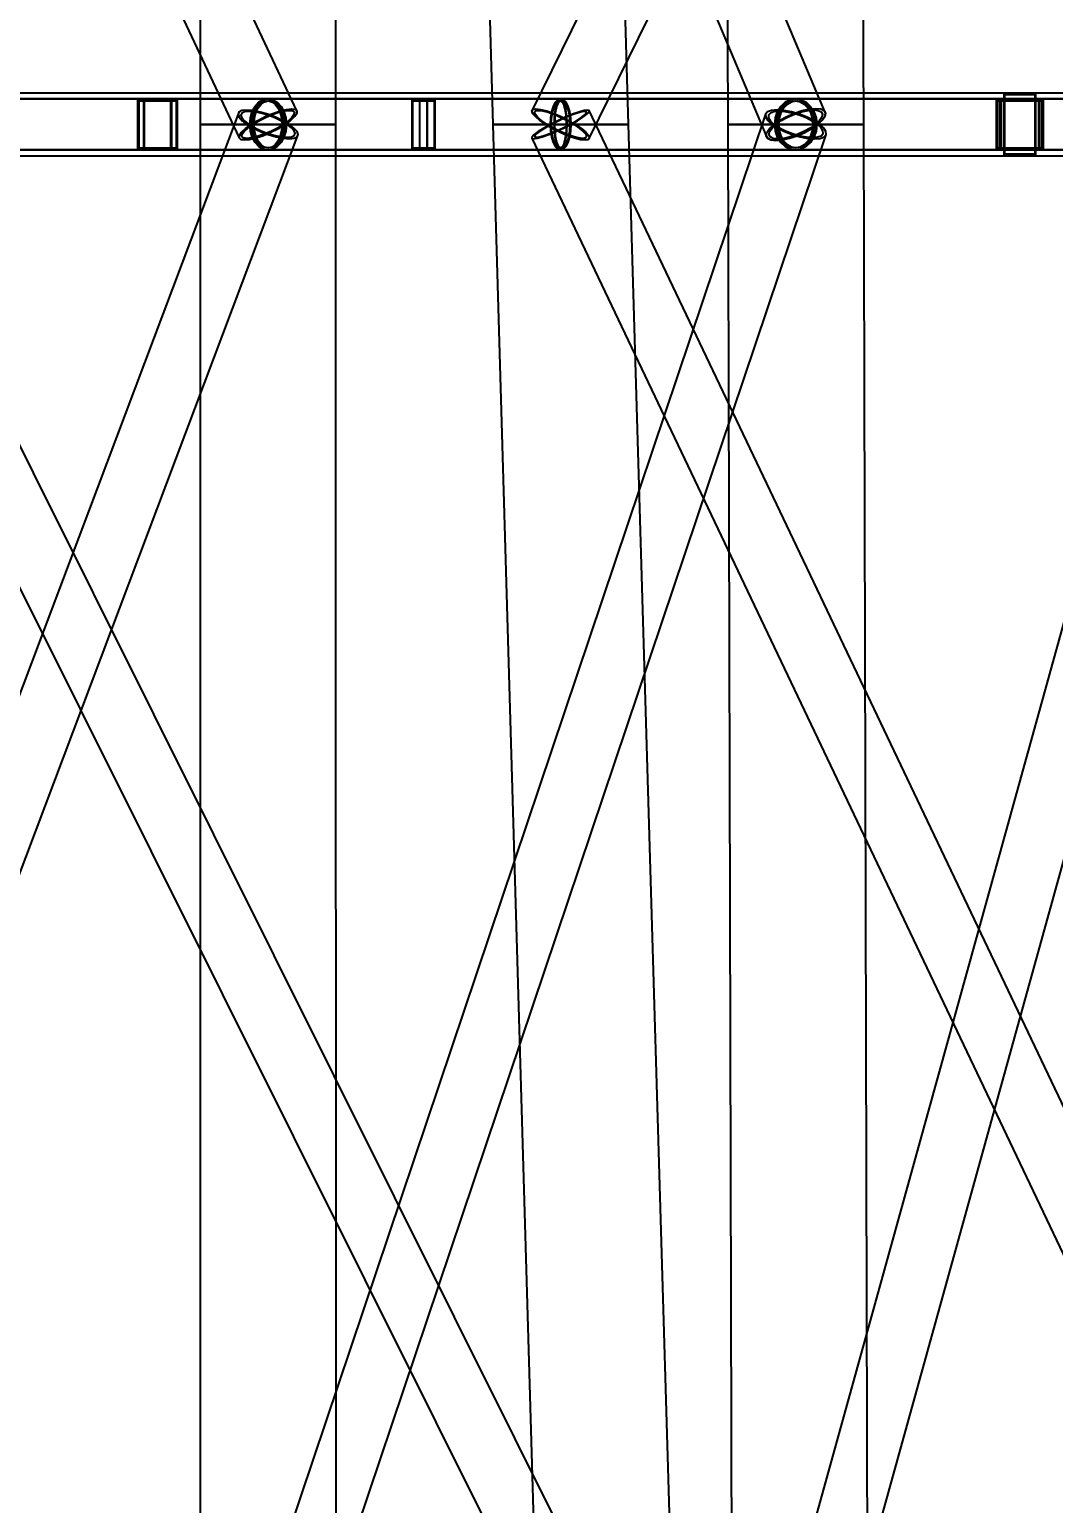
# Model space of a CAD drawing. Header units: millimetres. Extents: x -123812 to 252100, y -3000 to 639000.
# Drawn here: x 7765 to 15920, y 139013 to 150756 of the extents above; entities that cross this region are included whole.
import ezdxf

# ---------------------------------------------------------------- set-up
doc = ezdxf.new("R2010")
doc.units = ezdxf.units.MM
doc.layers.add('D-STR-DIM', color=7, linetype='Continuous', lineweight=13)
doc.layers.add('D-STR-STRC', color=7, linetype='Continuous', lineweight=25)
doc.styles.add('OpenSansCondensed-Light', font='OpenSansCondensed-Light.ttf')
doc.styles.add('TOWER_UNICODE', font='Arial Unicode.ttf')
doc.dimstyles.new('EZDXF', dxfattribs={"dimtxt": 0.25, "dimasz": 0.175, "dimexe": 0.375, "dimexo": 0.125, "dimgap": 0.1, "dimtad": 1, "dimlfac": 100, "dimzin": 12, "dimdsep": 46, "dimtxsty": 'OpenSansCondensed-Light', "dimblk": 'ARCHTICK', "dimcen": 2.5, "dimazin": 3, "dimtfac": 0.5, "dimtmove": 2, "dimatfit": 3})

# ---------------------------------------------------------------- blocks, each defined once
blk = doc.blocks.new('_ARCHTICK')
at = {"color": 0, "linetype": 'BYBLOCK', "const_width": 0.15}
blk.add_lwpolyline([(-0.5, -0.5), (0.5, 0.5)], dxfattribs=at)

msp = doc.modelspace()

# ---------------------------------------------------------------- linework, layer by layer
at = {"layer": 'D-STR-STRC'}
for points in [[(4729.5, 159893.1), (9434.4, 149893.1), (9448.2, 149880.8), (9476.8, 149876.6), (9518.2, 149880.8), (9569.6, 149893.1), (9627.5, 149912.7), (9687.9, 149938.3), (9746.8, 149968.1), (9800, 150000), (9844, 150031.9), (9875.9, 150061.7), (9893.3, 150087.3), (9895.1, 150106.9), (5190.2, 160106.9)], [(9415.5, 159909.7), (13631.7, 149909.7), (13642.6, 149889.4), (13669, 149876.6), (13708.8, 149872.3), (13759.6, 149876.6), (13817.7, 149889.4), (13879.2, 149909.7), (13940, 149936.1), (13995.8, 149966.9), (14043, 150000), (14078.2, 150033.1), (14099.1, 150063.9), (14104.2, 150090.3), (9888, 160090.3)], [(16680.5, 160106.9), (11765.3, 150106.9), (11771.9, 150087.3), (11793.7, 150061.7), (11829.3, 150031.9), (11876, 150000), (11930.9, 149968.1), (11990.1, 149938.3), (12049.6, 149912.7), (12105.3, 149893.1), (12153.6, 149880.8), (12190.9, 149876.6), (12214.9, 149880.8), (12223.9, 149893.1), (17139.1, 159893.1)], [(4961.8, 149796.8), (9664.8, 149796.8), (9696.1, 149803.7), (9725.2, 149824), (9750.3, 149856.3), (9769.5, 149898.4), (9781.6, 149947.4), (9785.7, 150000), (9781.6, 150052.6), (9769.5, 150101.6), (9750.3, 150143.7), (9725.2, 150176), (9696.1, 150196.3), (9664.8, 150203.2), (4961.8, 150203.2)], [(6126.7, 149796.8), (11994.6, 149796.8), (12007.4, 149803.7), (12019.2, 149824), (12029.4, 149856.3), (12037.3, 149898.4), (12042.2, 149947.4), (12043.9, 150000), (12042.2, 150052.6), (12037.3, 150101.6), (12029.4, 150143.7), (12019.2, 150176), (12007.4, 150196.3), (11994.6, 150203.2), (6126.7, 150203.2)], [(17362.7, 150203.2), (11994.6, 150203.2), (11973.7, 150196.3), (11954.1, 150176), (11937.4, 150143.7), (11924.5, 150101.6), (11916.4, 150052.6), (11913.7, 150000), (11916.4, 149947.4), (11924.5, 149898.4), (11937.4, 149856.3), (11954.1, 149824), (11973.7, 149803.7), (11994.6, 149796.8), (17362.7, 149796.8)], [(17364.2, 150203.2), (13867.9, 150203.2), (13824.7, 150196.3), (13784.4, 150176), (13749.7, 150143.7), (13723.2, 150101.6), (13706.5, 150052.6), (13700.8, 150000), (13706.5, 149947.4), (13723.2, 149898.4), (13749.7, 149856.3), (13784.4, 149824), (13824.7, 149803.7), (13867.9, 149796.8), (17364.2, 149796.8)], [(5194.7, 137419.4), (9903.9, 149919.4), (9895.4, 149943), (9871.1, 149970.5), (9832.7, 150000), (9782.9, 150029.5), (9725.1, 150057), (9663.1, 150080.6), (9601.3, 150098.7), (9543.8, 150110.1), (9494.5, 150114), (9456.8, 150110.1), (9433.3, 150098.7), (9425.6, 150080.6), (4716.3, 137580.6)], [(12588.9, 137611.3), (6354, 150111.3), (6348.6, 150115.2), (6328.1, 150111.3), (6293.9, 150099.7), (6248.2, 150081.4), (6194.3, 150057.6), (6135.8, 150029.8), (6076.6, 150000), (6020.9, 149970.2), (5972.4, 149942.4), (5934.3, 149918.6), (5909.4, 149900.3), (5899.3, 149888.7), (12134.2, 137388.7)], [(9905.7, 137418.6), (14108.5, 149918.6), (14107.8, 149942.4), (14090.8, 149970.2), (14058.6, 150000), (14013.3, 150029.8), (13958.2, 150057.6), (13896.9, 150081.4), (13833.7, 150099.7), (13772.8, 150111.3), (13718.3, 150115.2), (13674.1, 150111.3), (13643, 150099.7), (13627.3, 150081.4), (9424.6, 137581.4)], [(18173.2, 137610.1), (12223.4, 150110.1), (12209.7, 150114), (12181.4, 150110.1), (12140.4, 150098.7), (12089.4, 150080.6), (12032, 150057), (11972, 150029.5), (11913.6, 150000), (11860.7, 149970.5), (11816.9, 149943), (11785.2, 149919.4), (11767.8, 149901.3), (11765.8, 149889.9), (17715.7, 137389.9)], [(14146, 137442.7), (17610.3, 149942.7), (17601.5, 149970.4), (17576.5, 150000), (17537.1, 150029.6), (17485.9, 150057.3), (17426.4, 150081), (17362.6, 150099.2), (17299, 150110.6), (17239.8, 150114.5), (17189, 150110.6), (17150.3, 150099.2), (17126, 150081), (17118.1, 150057.3), (13653.8, 137557.3)]]:
    msp.add_lwpolyline(points, dxfattribs=at)
for points in [[(9112.1, 160000), (9124.2, 150000), (10205.4, 150000), (10191.4, 160000)], [(11168, 160000), (11454, 150000), (12535.2, 150000), (12247.3, 160000)], [(13286.3, 160000), (13327.3, 150000), (14408.5, 150000), (14365.6, 160000)], [(-110.1, 149800), (8894.7, 149800), (8894.7, 150200), (-110.1, 150200)], [(-29.7, 149800), (10932, 149800), (10932, 150200), (-29.7, 150200)], [(5244.4, 149750), (20437.3, 149750), (20437.3, 150250), (5244.4, 150250)], [(5244.4, 149750), (15777.6, 149750), (15777.6, 150250), (5244.4, 150250)], [(8628.2, 149800), (15809.1, 149800), (15809.1, 150200), (8628.2, 150200)], [(8628.2, 150200), (8941.1, 150200), (8941.1, 149800), (8628.2, 149800)], [(8674.5, 150200), (8894.7, 150200), (8894.7, 149800), (8674.5, 149800)], [(9518.7, 150000), (9523.6, 149947.4), (9538.2, 149898.4), (9561.5, 149856.3), (9591.7, 149824), (9627, 149803.7), (9664.8, 149796.8), (13867.9, 149796.8), (13905.7, 149803.7), (13941, 149824), (13971.2, 149856.3), (13994.5, 149898.4), (14009.1, 149947.4), (14014, 150000), (14009.1, 150052.6), (13994.5, 150101.6), (13971.2, 150143.7), (13941, 150176), (13905.7, 150196.3), (13867.9, 150203.2), (9664.8, 150203.2), (9627, 150196.3), (9591.7, 150176), (9561.5, 150143.7), (9538.2, 150101.6), (9523.6, 150052.6)], [(9810.9, 150000), (9805.9, 149947.4), (9791.3, 149898.4), (9768.1, 149856.3), (9737.8, 149824), (9702.6, 149803.7), (9664.8, 149796.8), (9627, 149803.7), (9591.7, 149824), (9561.5, 149856.3), (9538.2, 149898.4), (9523.6, 149947.4), (9518.7, 150000), (9523.6, 150052.6), (9538.2, 150101.6), (9561.5, 150143.7), (9591.7, 150176), (9627, 150196.3), (9664.8, 150203.2), (9702.6, 150196.3), (9737.8, 150176), (9768.1, 150143.7), (9791.3, 150101.6), (9805.9, 150052.6)], [(9785.7, 150000), (9781.6, 149947.4), (9769.5, 149898.4), (9750.3, 149856.3), (9725.2, 149824), (9696.1, 149803.7), (9664.8, 149796.8), (9633.5, 149803.7), (9604.3, 149824), (9579.3, 149856.3), (9560, 149898.4), (9548, 149947.4), (9543.8, 150000), (9548, 150052.6), (9560, 150101.6), (9579.3, 150143.7), (9604.3, 150176), (9633.5, 150196.3), (9664.8, 150203.2), (9696.1, 150196.3), (9725.2, 150176), (9750.3, 150143.7), (9769.5, 150101.6), (9781.6, 150052.6)], [(10812.8, 149800), (20401.9, 149800), (20401.9, 150200), (10812.8, 150200)], [(10812.8, 150200), (10991.8, 150200), (10991.8, 149800), (10812.8, 149800)], [(10872.6, 150200), (10932, 150200), (10932, 149800), (10872.6, 149800)], [(12075.6, 150000), (12072.8, 149947.4), (12064.7, 149898.4), (12051.8, 149856.3), (12035.1, 149824), (12015.6, 149803.7), (11994.6, 149796.8), (11973.7, 149803.7), (11954.1, 149824), (11937.4, 149856.3), (11924.5, 149898.4), (11916.4, 149947.4), (11913.7, 150000), (11916.4, 150052.6), (11924.5, 150101.6), (11937.4, 150143.7), (11954.1, 150176), (11973.7, 150196.3), (11994.6, 150203.2), (12015.6, 150196.3), (12035.1, 150176), (12051.8, 150143.7), (12064.7, 150101.6), (12072.8, 150052.6)], [(12043.9, 150000), (12042.2, 149947.4), (12037.3, 149898.4), (12029.4, 149856.3), (12019.2, 149824), (12007.4, 149803.7), (11994.6, 149796.8), (11981.9, 149803.7), (11970, 149824), (11959.8, 149856.3), (11952, 149898.4), (11947.1, 149947.4), (11945.4, 150000), (11947.1, 150052.6), (11952, 150101.6), (11959.8, 150143.7), (11970, 150176), (11981.9, 150196.3), (11994.6, 150203.2), (12007.4, 150196.3), (12019.2, 150176), (12029.4, 150143.7), (12037.3, 150101.6), (12042.2, 150052.6)], [(14035.1, 150000), (14029.4, 149947.4), (14012.7, 149898.4), (13986.1, 149856.3), (13951.5, 149824), (13911.2, 149803.7), (13867.9, 149796.8), (13824.7, 149803.7), (13784.4, 149824), (13749.7, 149856.3), (13723.2, 149898.4), (13706.5, 149947.4), (13700.8, 150000), (13706.5, 150052.6), (13723.2, 150101.6), (13749.7, 150143.7), (13784.4, 150176), (13824.7, 150196.3), (13867.9, 150203.2), (13911.2, 150196.3), (13951.5, 150176), (13986.1, 150143.7), (14012.7, 150101.6), (14029.4, 150052.6)], [(14014, 150000), (14009.1, 149947.4), (13994.5, 149898.4), (13971.2, 149856.3), (13941, 149824), (13905.7, 149803.7), (13867.9, 149796.8), (13830.1, 149803.7), (13794.9, 149824), (13764.6, 149856.3), (13741.4, 149898.4), (13726.8, 149947.4), (13721.8, 150000), (13726.8, 150052.6), (13741.4, 150101.6), (13764.6, 150143.7), (13794.9, 150176), (13830.1, 150196.3), (13867.9, 150203.2), (13905.7, 150196.3), (13941, 150176), (13971.2, 150143.7), (13994.5, 150101.6), (14009.1, 150052.6)], [(15466.5, 149800), (19873, 149800), (19873, 150200), (15466.5, 150200)], [(15466.5, 150200), (15838.8, 150200), (15838.8, 149800), (15466.5, 149800)], [(15496.2, 150200), (15809.1, 150200), (15809.1, 149800), (15496.2, 149800)], [(15527.6, 150250), (15777.6, 150250), (15777.6, 149750), (15527.6, 149750)], [(15533.6, 150238), (15771.6, 150238), (15771.6, 149762), (15533.6, 149762)], [(8637.6, 150188), (8931.7, 150188), (8931.7, 149812), (8637.6, 149812)], [(8681.1, 150188), (8888.1, 150188), (8888.1, 149812), (8681.1, 149812)], [(9496.8, 150000), (9546.6, 149970.5), (9604.4, 149943), (9666.4, 149919.4), (9728.3, 149901.3), (9785.8, 149889.9), (9835, 149886), (9872.7, 149889.9), (9896.2, 149901.3), (9903.9, 149919.4), (9895.4, 149943), (9871.1, 149970.5), (9832.7, 150000), (9782.9, 150029.5), (9725.1, 150057), (9663.1, 150080.6), (9601.3, 150098.7), (9543.8, 150110.1), (9494.5, 150114), (9456.8, 150110.1), (9433.3, 150098.7), (9425.6, 150080.6), (9434.2, 150057), (9458.5, 150029.5)], [(9800, 150000), (9746.8, 149968.1), (9687.9, 149938.3), (9627.5, 149912.7), (9569.6, 149893.1), (9518.2, 149880.8), (9476.8, 149876.6), (9448.2, 149880.8), (9434.4, 149893.1), (9436.3, 149912.7), (9453.7, 149938.3), (9485.5, 149968.1), (9529.5, 150000), (9582.8, 150031.9), (9641.6, 150061.7), (9702, 150087.3), (9759.9, 150106.9), (9811.3, 150119.2), (9852.7, 150123.4), (9881.3, 150119.2), (9895.1, 150106.9), (9893.3, 150087.3), (9875.9, 150061.7), (9844, 150031.9)], [(9513.3, 150000), (9558.2, 149973.4), (9610.4, 149948.6), (9666.2, 149927.3), (9722, 149911), (9773.9, 149900.7), (9818.3, 149897.2), (9852.2, 149900.7), (9873.4, 149911), (9880.4, 149927.3), (9872.7, 149948.6), (9850.8, 149973.4), (9816.2, 150000), (9771.3, 150026.6), (9719.2, 150051.4), (9663.3, 150072.7), (9607.5, 150089), (9555.7, 150099.3), (9511.3, 150102.8), (9477.3, 150099.3), (9456.1, 150089), (9449.1, 150072.7), (9456.9, 150051.4), (9478.8, 150026.6)], [(9786.7, 150000), (9738.7, 149971.2), (9685.6, 149944.4), (9631.2, 149921.3), (9579, 149903.7), (9532.7, 149892.5), (9495.3, 149888.7), (9469.6, 149892.5), (9457.1, 149903.7), (9458.8, 149921.3), (9474.5, 149944.4), (9503.2, 149971.2), (9542.9, 150000), (9590.9, 150028.8), (9643.9, 150055.6), (9698.4, 150078.7), (9750.5, 150096.3), (9796.9, 150107.5), (9834.2, 150111.3), (9860, 150107.5), (9872.5, 150096.3), (9870.8, 150078.7), (9855.1, 150055.6), (9826.4, 150028.8)], [(9799.4, 150000), (9794.8, 149951.5), (9781.4, 149906.4), (9760, 149867.6), (9732.1, 149837.9), (9699.6, 149819.2), (9664.8, 149812.8), (9629.9, 149819.2), (9597.5, 149837.9), (9569.6, 149867.6), (9548.2, 149906.4), (9534.8, 149951.5), (9530.2, 150000), (9534.8, 150048.5), (9548.2, 150093.6), (9569.6, 150132.4), (9597.5, 150162.1), (9629.9, 150180.8), (9664.8, 150187.2), (9699.6, 150180.8), (9732.1, 150162.1), (9760, 150132.4), (9781.4, 150093.6), (9794.8, 150048.5)], [(9776.2, 150000), (9772.4, 149951.5), (9761.3, 149906.4), (9743.6, 149867.6), (9720.5, 149837.9), (9693.6, 149819.2), (9664.8, 149812.8), (9635.9, 149819.2), (9609.1, 149837.9), (9586, 149867.6), (9568.3, 149906.4), (9557.2, 149951.5), (9553.4, 150000), (9557.2, 150048.5), (9568.3, 150093.6), (9586, 150132.4), (9609.1, 150162.1), (9635.9, 150180.8), (9664.8, 150187.2), (9693.6, 150180.8), (9720.5, 150162.1), (9743.6, 150132.4), (9761.3, 150093.6), (9772.4, 150048.5)], [(10818.1, 150188), (10986.4, 150188), (10986.4, 149812), (10818.1, 149812)], [(10874.4, 150188), (10930.2, 150188), (10930.2, 149812), (10874.4, 149812)], [(12113.2, 150000), (12160, 149968.1), (12195.5, 149938.3), (12217.3, 149912.7), (12223.9, 149893.1), (12214.9, 149880.8), (12190.9, 149876.6), (12153.6, 149880.8), (12105.3, 149893.1), (12049.6, 149912.7), (11990.1, 149938.3), (11930.9, 149968.1), (11876, 150000), (11829.3, 150031.9), (11793.7, 150061.7), (11771.9, 150087.3), (11765.3, 150106.9), (11774.3, 150119.2), (11798.3, 150123.4), (11835.7, 150119.2), (11883.9, 150106.9), (11939.6, 150087.3), (11999.1, 150061.7), (12058.3, 150031.9)], [(11913.6, 150000), (11860.7, 149970.5), (11816.9, 149943), (11785.2, 149919.4), (11767.8, 149901.3), (11765.8, 149889.9), (11779.5, 149886), (11807.8, 149889.9), (11848.8, 149901.3), (11899.8, 149919.4), (11957.2, 149943), (12017.2, 149970.5), (12075.6, 150000), (12128.6, 150029.5), (12172.3, 150057), (12204, 150080.6), (12221.4, 150098.7), (12223.4, 150110.1), (12209.7, 150114), (12181.4, 150110.1), (12140.4, 150098.7), (12089.4, 150080.6), (12032, 150057), (11972, 150029.5)], [(12101.5, 150000), (12143.7, 149971.2), (12175.7, 149944.4), (12195.4, 149921.3), (12201.4, 149903.7), (12193.3, 149892.5), (12171.6, 149888.7), (12137.9, 149892.5), (12094.4, 149903.7), (12044.2, 149921.3), (11990.5, 149944.4), (11937.2, 149971.2), (11887.7, 150000), (11845.5, 150028.8), (11813.5, 150055.6), (11793.9, 150078.7), (11787.9, 150096.3), (11796, 150107.5), (11817.6, 150111.3), (11851.3, 150107.5), (11894.8, 150096.3), (11945.1, 150078.7), (11998.7, 150055.6), (12052.1, 150028.8)], [(11921.6, 150000), (11873.9, 149973.4), (11834.4, 149948.6), (11805.8, 149927.3), (11790.1, 149911), (11788.4, 149900.7), (11800.7, 149897.2), (11826.2, 149900.7), (11863.2, 149911), (11909.1, 149927.3), (11960.9, 149948.6), (12015, 149973.4), (12067.7, 150000), (12115.4, 150026.6), (12154.9, 150051.4), (12183.4, 150072.7), (12199.1, 150089), (12200.9, 150099.3), (12188.6, 150102.8), (12163, 150099.3), (12126.1, 150089), (12080.1, 150072.7), (12028.3, 150051.4), (11974.2, 150026.6)], [(12069.2, 150000), (12066.6, 149951.5), (12059.2, 149906.4), (12047.3, 149867.6), (12031.9, 149837.9), (12013.9, 149819.2), (11994.6, 149812.8), (11975.3, 149819.2), (11957.3, 149837.9), (11941.9, 149867.6), (11930, 149906.4), (11922.6, 149951.5), (11920, 150000), (11922.6, 150048.5), (11930, 150093.6), (11941.9, 150132.4), (11957.3, 150162.1), (11975.3, 150180.8), (11994.6, 150187.2), (12013.9, 150180.8), (12031.9, 150162.1), (12047.3, 150132.4), (12059.2, 150093.6), (12066.6, 150048.5)], [(12040, 150000), (12038.4, 149951.5), (12033.9, 149906.4), (12026.7, 149867.6), (12017.3, 149837.9), (12006.4, 149819.2), (11994.6, 149812.8), (11982.9, 149819.2), (11971.9, 149837.9), (11962.5, 149867.6), (11955.3, 149906.4), (11950.8, 149951.5), (11949.3, 150000), (11950.8, 150048.5), (11955.3, 150093.6), (11962.5, 150132.4), (11971.9, 150162.1), (11982.9, 150180.8), (11994.6, 150187.2), (12006.4, 150180.8), (12017.3, 150162.1), (12026.7, 150132.4), (12033.9, 150093.6), (12038.4, 150048.5)], [(13677.3, 150000), (13722.5, 149970.2), (13777.6, 149942.4), (13838.9, 149918.6), (13902.2, 149900.3), (13963.1, 149888.7), (14017.5, 149884.8), (14061.8, 149888.7), (14092.8, 149900.3), (14108.5, 149918.6), (14107.8, 149942.4), (14090.8, 149970.2), (14058.6, 150000), (14013.3, 150029.8), (13958.2, 150057.6), (13896.9, 150081.4), (13833.7, 150099.7), (13772.8, 150111.3), (13718.3, 150115.2), (13674.1, 150111.3), (13643, 150099.7), (13627.3, 150081.4), (13628, 150057.6), (13645.1, 150029.8)], [(14043, 150000), (13995.8, 149966.9), (13940, 149936.1), (13879.2, 149909.7), (13817.7, 149889.4), (13759.6, 149876.6), (13708.8, 149872.3), (13669, 149876.6), (13642.6, 149889.4), (13631.7, 149909.7), (13636.8, 149936.1), (13657.7, 149966.9), (13692.9, 150000), (13740, 150033.1), (13795.9, 150063.9), (13856.6, 150090.3), (13918.2, 150110.6), (13976.3, 150123.4), (14027, 150127.7), (14066.9, 150123.4), (14093.2, 150110.6), (14104.2, 150090.3), (14099.1, 150063.9), (14078.2, 150033.1)], [(13696.1, 150000), (13736.8, 149973.1), (13786.5, 149948.1), (13841.8, 149926.6), (13898.8, 149910.1), (13953.7, 149899.7), (14002.8, 149896.2), (14042.7, 149899.7), (14070.7, 149910.1), (14084.8, 149926.6), (14084.2, 149948.1), (14068.8, 149973.1), (14039.8, 150000), (13999, 150026.9), (13949.3, 150051.9), (13894.1, 150073.4), (13837, 150089.9), (13782.1, 150100.3), (13733, 150103.8), (13693.2, 150100.3), (13665.2, 150089.9), (13651, 150073.4), (13651.6, 150051.9), (13667, 150026.9)], [(14025.7, 150000), (13983.2, 149970.2), (13932.9, 149942.4), (13878.1, 149918.6), (13822.6, 149900.3), (13770.2, 149888.8), (13724.5, 149884.8), (13688.5, 149888.8), (13664.8, 149900.3), (13654.9, 149918.6), (13659.5, 149942.4), (13678.4, 149970.2), (13710.1, 150000), (13752.6, 150029.8), (13803, 150057.6), (13857.7, 150081.4), (13913.2, 150099.7), (13965.6, 150111.2), (14011.3, 150115.2), (14047.3, 150111.2), (14071, 150099.7), (14080.9, 150081.4), (14076.3, 150057.6), (14057.5, 150029.8)], [(14021.9, 150000), (14016.7, 149951.5), (14001.3, 149906.4), (13976.8, 149867.6), (13944.9, 149837.9), (13907.8, 149819.2), (13867.9, 149812.8), (13828.1, 149819.2), (13790.9, 149837.9), (13759.1, 149867.6), (13734.6, 149906.4), (13719.2, 149951.5), (13714, 150000), (13719.2, 150048.5), (13734.6, 150093.6), (13759.1, 150132.4), (13790.9, 150162.1), (13828.1, 150180.8), (13867.9, 150187.2), (13907.8, 150180.8), (13944.9, 150162.1), (13976.8, 150132.4), (14001.3, 150093.6), (14016.7, 150048.5)], [(14002.5, 150000), (13997.9, 149951.5), (13984.5, 149906.4), (13963.1, 149867.6), (13935.2, 149837.9), (13902.8, 149819.2), (13867.9, 149812.8), (13833.1, 149819.2), (13800.6, 149837.9), (13772.7, 149867.6), (13751.4, 149906.4), (13737.9, 149951.5), (13733.3, 150000), (13737.9, 150048.5), (13751.4, 150093.6), (13772.7, 150132.4), (13800.6, 150162.1), (13833.1, 150180.8), (13867.9, 150187.2), (13902.8, 150180.8), (13935.2, 150162.1), (13963.1, 150132.4), (13984.5, 150093.6), (13997.9, 150048.5)], [(15477.7, 150188), (15827.6, 150188), (15827.6, 149812), (15477.7, 149812)], [(15505.6, 150188), (15799.7, 150188), (15799.7, 149812), (15505.6, 149812)], [(9123.4, 137500), (10206.9, 137500), (10205.4, 150000), (9124.2, 150000)], [(10205.4, 150000), (10187, 150000), (10133, 150000), (10047, 150000), (9935.1, 150000), (9804.7, 150000), (9664.8, 150000), (9524.9, 150000), (9394.5, 150000), (9282.5, 150000), (9196.6, 150000), (9142.6, 150000), (9124.2, 150000), (9142.6, 150000), (9196.6, 150000), (9282.5, 150000), (9394.5, 150000), (9524.9, 150000), (9664.8, 150000), (9804.7, 150000), (9935.1, 150000), (10047, 150000), (10133, 150000), (10187, 150000)], [(11454, 150000), (11819.8, 137500), (12903.3, 137500), (12535.2, 150000)], [(12535.2, 150000), (12516.8, 150000), (12462.8, 150000), (12376.9, 150000), (12264.9, 150000), (12134.5, 150000), (11994.6, 150000), (11854.7, 150000), (11724.3, 150000), (11612.3, 150000), (11526.4, 150000), (11472.4, 150000), (11454, 150000), (11472.4, 150000), (11526.4, 150000), (11612.3, 150000), (11724.3, 150000), (11854.7, 150000), (11994.6, 150000), (12134.5, 150000), (12264.9, 150000), (12376.9, 150000), (12462.8, 150000), (12516.8, 150000)], [(13327.3, 150000), (13358.1, 137500), (14441.7, 137500), (14408.5, 150000)], [(14408.5, 150000), (14390.1, 150000), (14336.1, 150000), (14250.2, 150000), (14138.2, 150000), (14007.8, 150000), (13867.9, 150000), (13728, 150000), (13597.6, 150000), (13485.7, 150000), (13399.7, 150000), (13345.7, 150000), (13327.3, 150000), (13345.7, 150000), (13399.7, 150000), (13485.7, 150000), (13597.6, 150000), (13728, 150000), (13867.9, 150000), (14007.8, 150000), (14138.2, 150000), (14250.2, 150000), (14336.1, 150000), (14390.1, 150000)]]:
    msp.add_lwpolyline(points, close=True, dxfattribs=at)

# ---------------------------------------------------------------- dimensions: what is measured, and where the dimension line sits
at = {"layer": 'D-STR-DIM'}
for base, p2 in [((187000, 0), (0, 450000)), ((250000, 0), (0, 375000)), ((124000, 0), (0, 350000))]:
    msp.add_linear_dim(base=base, p1=(0, 0), p2=p2, angle=90, dimstyle='EZDXF', override={"dimtxt": 8400, "dimasz": 3750, "dimexe": 2100, "dimexo": 1800, "dimgap": 2100, "dimtad": 1, "dimdec": 0, "dimlfac": 1, "dimlunit": 2, "dimtxsty": 'TOWER_UNICODE', "dimclrd": 7, "dimclre": 7, "dimclrt": 7}, dxfattribs=at).render()

doc.saveas('drawing.dxf')
